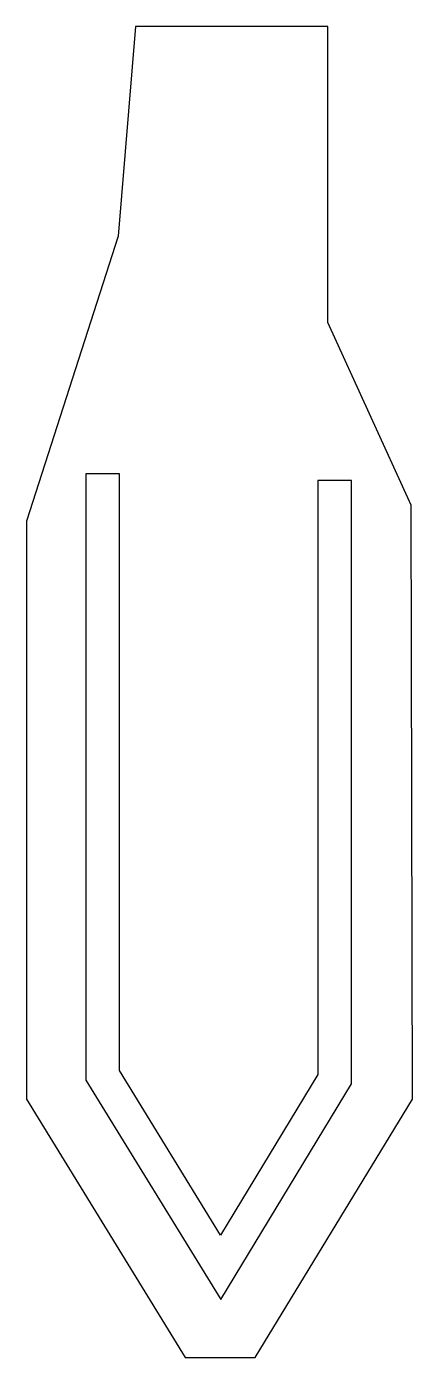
# Model space of a CAD drawing. Extents: x -312 to -35, y 106 to 1060.
import ezdxf

# ---------------------------------------------------------------- set-up
doc = ezdxf.new("R2010")
doc.units = 0
doc.layers.add('Livello_1', color=7, linetype='CONTINUOUS')

msp = doc.modelspace()

# ---------------------------------------------------------------- linework, layer by layer
at = {"layer": 'Livello_1', "color": 7}
for p, q in [((-233.977248, 1060.13786), (-246.511896, 909.722135)), ((-96.09616, 1060.13786), (-233.977248, 1060.13786)), ((-96.09616, 848.013119), (-96.09616, 1060.13786)), ((-246.511896, 909.722135), (-312.077728, 705.311012)), ((-36.315552, 716.881452), (-96.09616, 848.013119)), ((-269.509488, 739.386732), (-269.509488, 304.483604)), ((-245.509488, 739.386732), (-269.509488, 739.386732)), ((-269.509488, 739.386732), (-269.509488, 739.386732)), ((-245.509488, 311.26642), (-245.509488, 739.386732)), ((-79.095424, 734.678924), (-103.095424, 734.678924)), ((-103.095424, 734.678924), (-103.095424, 308.500796)), ((-79.095424, 301.796108), (-79.095424, 734.678924)), ((-35.351352, 290.703548), (-36.315552, 716.881452)), ((-312.077728, 705.311012), (-312.077728, 290.703548)), ((-172.9798, 193.19138), (-245.509488, 311.26642)), ((-103.095424, 308.500796), (-172.9798, 193.19138)), ((-269.509488, 304.483604), (-172.842304, 147.1133)), ((-172.842304, 147.1133), (-79.095424, 301.796108)), ((-312.077728, 290.703548), (-198.30172, 105.57642)), ((-148.163144, 105.57642), (-35.351352, 290.703548)), ((-198.30172, 105.57642), (-148.163144, 105.57642))]:
    msp.add_line(p, q, dxfattribs=at)

doc.saveas('drawing.dxf')
